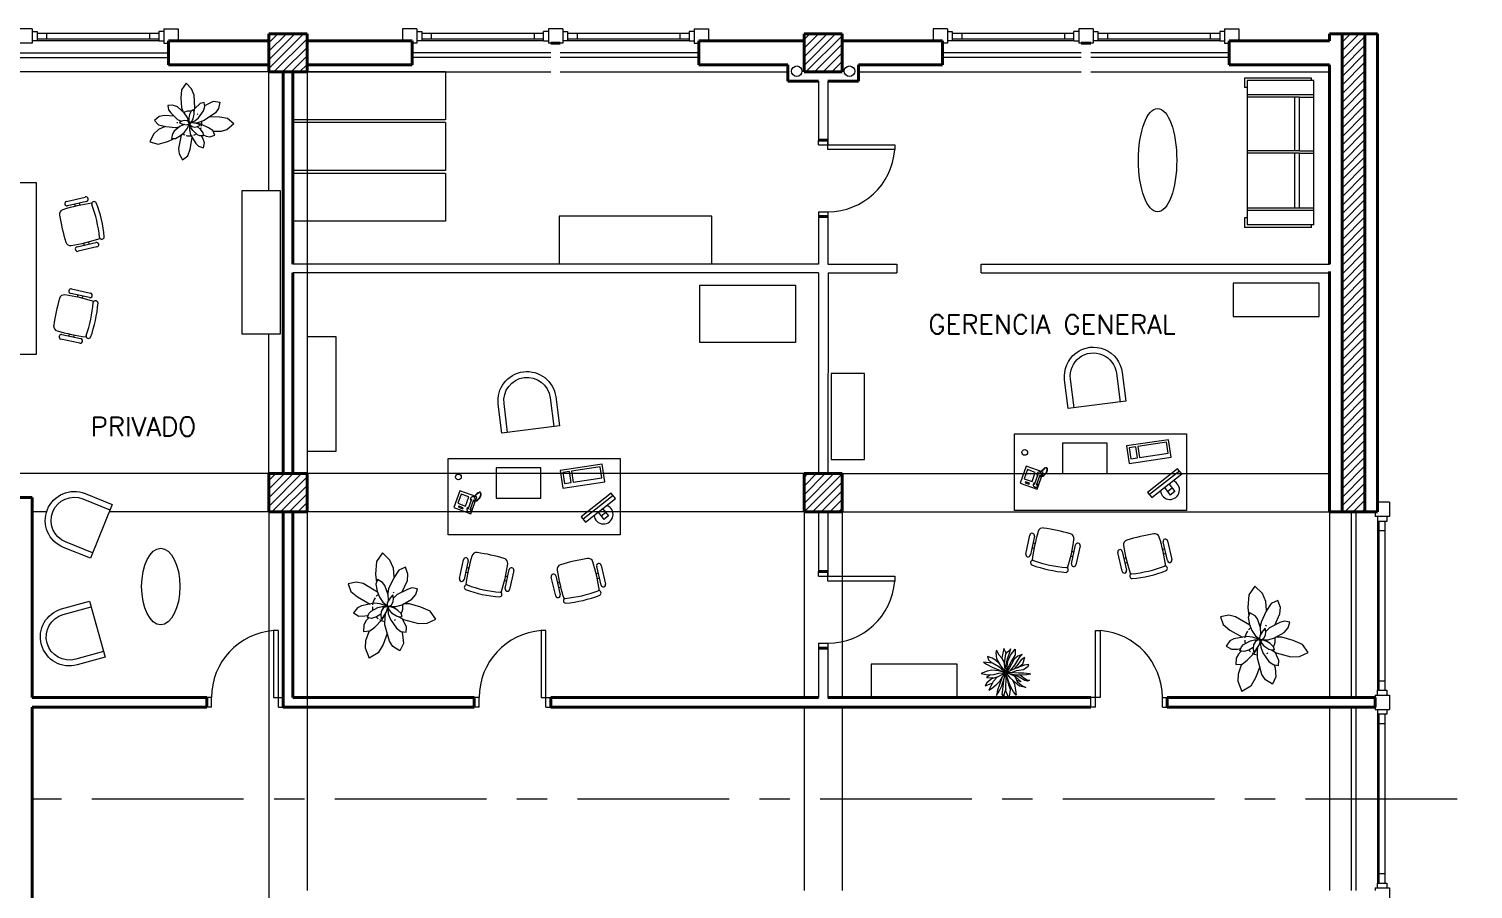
# Model space of a CAD drawing. Extents: x 1018 to 1366, y -109 to 186.
# Drawn here: x 1332.45 to 1347.56, y 120.91 to 129.91 of the extents above; entities that cross this region are included whole.
import ezdxf

# ---------------------------------------------------------------- set-up
doc = ezdxf.new("R2010")
doc.units = 0
doc.header["$LTSCALE"] = 0.5
doc.linetypes.add('CENTER', pattern=[50.8, 31.75, -6.35, 6.35, -6.35])
doc.layers.get('0').update_dxf_attribs({"linetype": 'CONTINUOUS'})
for name, color, linetype, lineweight in [('Carpintería', 55, 'CONTINUOUS', 20), ('Detalles .05', 243, 'CONTINUOUS', 5), ('Detalles 01', 8, 'CONTINUOUS', 9), ('Equipamiento fijo', 31, 'CONTINUOUS', 13), ('Equipamiento movil', 33, 'CONTINUOUS', 9), ('Muros corte', 7, 'CONTINUOUS', 40), ('Punta 02', 11, 'CONTINUOUS', 20), ('Tratamiento pisos', 251, 'CONTINUOUS', 9), ('Vidrios', 147, 'CONTINUOUS', 13)]:
    doc.layers.add(name, color=color, linetype=linetype, lineweight=lineweight)
doc.styles.add('Texto 2 mm', font='simplex.shx', dxfattribs={"height": 0.2})
pattern_1 = [(45, (103.717373, 1.651345), (-0.0449012806, 0.0449012806), [])]

# ---------------------------------------------------------------- blocks, each defined once
blk = doc.blocks.new('Silla 1')
at = {"layer": 'Equipamiento movil'}
for p, q in [((-0.113, 0.266), (0.03, 0.409)), ((0.064, 0.375), (-0.079, 0.232)), ((0.01, 0.321), (0.027, 0.305)), ((-0.025, 0.286), (-0.009, 0.269)), ((0.232, -0.079), (0.375, 0.064)), ((0.409, 0.03), (0.266, -0.113)), ((0.305, 0.027), (0.321, 0.01)), ((0.269, -0.009), (0.286, -0.025))]:
    blk.add_line(p, q, dxfattribs=at)
for centre, radius, start, end in [((1.406, -1.127), 1.988, 130.2245, 139.1817), ((0.047, 0.392), 0.0242, 315, 135), ((0.147, 0.396), 0.0255, 61.3631, 224.3749), ((-0.654, -0.654), 1.296, 37.1584, 52.8416), ((-0.651, -0.651), 1.342, 37.131, 52.869), ((-0.096, 0.249), 0.0242, 135, 315), ((-0.061, 0.139), 0.0505, 139.1817, 220.8183), ((0.396, 0.147), 0.0255, 225.6251, 28.6369), ((1.406, 1.406), 1.988, 220.8183, 229.1817), ((-1.127, 1.406), 1.988, 310.8183, 319.7755), ((0.392, 0.047), 0.0242, 315, 135), ((0.139, -0.061), 0.0505, 229.1817, 310.8183), ((0.249, -0.096), 0.0242, 135, 315)]:
    blk.add_arc(centre, radius, start, end, dxfattribs=at)
blk = doc.blocks.new('Plant1')
for p, q in [((5.75, 15.65), (2.94, 14.02)), ((6.8, 12.64), (5.75, 15.65)), ((-4.94, 10.5), (-5.47, 8.7)), ((-3.11, 9.8), (-4.94, 10.5)), ((-1.65, 8.27), (-3.11, 9.8)), ((1.24, 11.02), (-0.18, 7.33)), ((2.94, 14.02), (1.24, 11.02)), ((4.8, 4.93), (6.67, 9.74)), ((6.67, 9.74), (6.8, 12.64)), ((-10.15, 7.82), (-12.56, 7.25)), ((-12.56, 7.25), (-11.81, 4.91)), ((-11.81, 4.91), (-9.42, 2.94)), ((-8.01, 7.41), (-10.15, 7.82)), ((-4.41, 5.37), (-8.01, 7.41)), ((-5.47, 8.7), (-5.1, 7.19)), ((-5.1, 7.19), (-3.73, 3.58)), ((-0.15, 4.91), (-1.65, 8.27)), ((-0.18, 7.33), (-0.36, 5.38)), ((0.25, 2.69), (-0.15, 4.91)), ((3.75, 3.45), (4.8, 4.93)), ((7.53, 5.66), (4.58, 4.62)), ((9.19, 5.31), (7.53, 5.66)), ((8.7, 3.64), (9.19, 5.31)), ((-15.39, 2.27), (-18.09, -0.04)), ((-12.63, 3.17), (-15.39, 2.27)), ((-9.66, 3.14), (-12.63, 3.17)), ((-9.42, 2.94), (-5.88, 0.9)), ((-3.93, 0.56), (-7.13, -0.21)), ((-5.88, 0.9), (-4.34, 0.46)), ((-2.06, 0.5), (-3.93, 0.56)), ((-2.48, 2.2), (-3.75, 2.12)), ((-3.75, 2.12), (-2.91, 1.21)), ((-3.73, 3.58), (-2.59, 2.19)), ((-2.91, 1.21), (-1.29, 0)), ((-1.34, 2), (-2.48, 2.2)), ((-1.9, 0.46), (-2.06, 0.5)), ((-0.39, 1.34), (-1.34, 2)), ((-0.56, -0.12), (-0.19, 0)), ((-0.12, 0.81), (-0.39, 1.34)), ((-0.19, 0), (-0.12, 0.06)), ((-0.06, 0.25), (-0.12, 0.81)), ((-0.12, 0.06), (-0.06, 0.25)), ((-0.11, 0.67), (0.06, 0.81)), ((0.06, 0.81), (0.25, 2.69)), ((0.31, 1.31), (0.12, 0.38)), ((0.12, 0.38), (0.19, 0.25)), ((0.19, 0.25), (0.38, 0.19)), ((0.73, 2.26), (0.31, 1.31)), ((0.38, 0.19), (1.25, 0.44)), ((0.47, 0.22), (0.69, 0)), ((0.69, 0), (2.44, 0)), ((1.6, 3.31), (0.73, 2.26)), ((1.25, 0.44), (2.18, 1.1)), ((2.74, 4.3), (1.6, 3.31)), ((2.18, 1.1), (3.4, 2.61)), ((2.44, 0), (4.43, 0.51)), ((3.75, 4.5), (2.74, 4.3)), ((3.4, 2.61), (3.75, 3.44)), ((3.75, 3.44), (3.75, 4.5)), ((4.43, 0.51), (7.5, 2.24)), ((7.5, 2.24), (8.7, 3.64)), ((8.78, 3.92), (9.84, 4.12)), ((9.84, 4.12), (12.89, 4.12)), ((13.53, 0.5), (11.66, -0.54)), ((12.89, 4.12), (15.19, 2.69)), ((15.19, 2.69), (13.53, 0.5)), ((-18.09, -0.04), (-15.37, -2.32)), ((-15.37, -2.32), (-11.22, -3.04)), ((-11.22, -3.04), (-8.38, -3)), ((-8.2, -0.91), (-9.38, -2.5)), ((-9.38, -2.5), (-7.87, -3.25)), ((-5.18, -2.97), (-8.45, -7.47)), ((-7.13, -0.21), (-8.2, -0.91)), ((-7.87, -3.25), (-5.44, -3.05)), ((-5.44, -3.05), (-3.38, -2.45)), ((-3.38, -2.45), (-1.56, -1.44)), ((-1.56, -1.44), (-0.5, -0.38)), ((-1.12, -2.44), (-1.55, -4.42)), ((-1.55, -4.42), (-1.12, -8.67)), ((-1.29, 0), (-0.56, -0.12)), ((-0.38, -0.81), (-1.12, -2.44)), ((-0.31, -0.5), (-0.59, -0.46)), ((-0.5, -0.38), (-0.5, -0.12)), ((0.06, -0.62), (-0.38, -0.81)), ((-0.26, -0.76), (-0.31, -0.5)), ((-0.19, -1.81), (-0.07, -0.68)), ((0.01, -3.25), (-0.19, -1.81)), ((0.12, -0.12), (0, -0.44)), ((0, -0.44), (0.12, -1)), ((1.03, -5.66), (0.01, -3.25)), ((0.56, -0.06), (0.12, -0.12)), ((0.12, -1), (0.45, -1.59)), ((0.45, -1.59), (1.43, -2.3)), ((1.53, -0.38), (0.56, -0.06)), ((1.43, -2.3), (2.56, -2.56)), ((3.06, -1.61), (1.53, -0.38)), ((3.19, -1.19), (2.01, -0.77)), ((2.38, -1), (2.23, -0.95)), ((2.32, -2.51), (3.05, -4.05)), ((4.2, -2.28), (2.38, -1)), ((2.56, -2.56), (3.88, -2.56)), ((3.05, -4.05), (3.43, -5.82)), ((3.88, -2.56), (3.06, -1.61)), ((6, -1.48), (3.19, -1.19)), ((6.42, -4.94), (4.2, -2.28)), ((11.66, -0.54), (6, -1.48)), ((9.02, -0.98), (12.56, -2.76)), ((12.56, -2.76), (15.17, -4.6)), ((15.17, -4.6), (16.61, -7.77)), ((-8.45, -7.47), (-9.18, -9.67)), ((-9.18, -9.67), (-8.88, -12.44)), ((-4.21, -9.77), (-1.41, -5.8)), ((-1.12, -8.67), (-0.57, -10.07)), ((1.72, -6.45), (1.03, -5.66)), ((3.06, -7.12), (1.72, -6.45)), ((2.25, -9.87), (2.39, -7.87)), ((2.39, -7.87), (2.32, -6.75)), ((3.43, -5.82), (3.06, -7.12)), ((3.19, -6.68), (4.04, -7.69)), ((4.04, -7.69), (5.41, -8.56)), ((5.41, -8.56), (7.5, -8.88)), ((7.5, -6.71), (6.42, -4.94)), ((7.5, -8.88), (7.5, -6.71)), ((7.5, -6.98), (10.72, -8.45)), ((10.72, -8.45), (13.06, -8.78)), ((13.06, -8.78), (16.61, -7.77)), ((-8.88, -12.44), (-6.25, -11.82)), ((-6.25, -11.82), (-4.21, -9.77)), ((-0.57, -10.07), (1, -11.56)), ((1, -11.56), (2.25, -9.87))]:
    blk.add_line(p, q)
for start, end in [(57.1582, 93.2041), (172.4345, 176.9296), (149.2581, 153.7532), (21.2653, 25.7604), (212.1423, 223.5771), (229.8179, 257.6637), (306.6551, 316.418), (323.0282, 344.4965), (265.2848, 278.7499)]:
    blk.add_arc((0, 0), 5.12, start, end)
blk = doc.blocks.new('Silla 2')
for p, q in [((15, 15), (0, 15)), ((0, 15), (0, -15)), ((15, 12), (0, 12)), ((0, -12), (15, -12)), ((0, -15), (15, -15))]:
    blk.add_line(p, q)
for radius in [15, 12]:
    blk.add_arc((15, 0), radius, 270, 90)
blk = doc.blocks.new('Treei')
for p, q in [((-3.94, 3.46), (-4.45, 3.93)), ((-4.45, 3.93), (-4.03, 2.89)), ((-2.15, 4.1), (-3.71, 4.62)), ((-3.71, 4.62), (-3.16, 3.73)), ((-3.16, 3.73), (-1.67, 2.62)), ((-1.21, 2.79), (-2.15, 4.1)), ((-1.6, 5.41), (-2.01, 5.58)), ((-2.01, 5.58), (-1.8, 4.47)), ((-1.8, 4.47), (-1.02, 2.25)), ((-0.75, 4.27), (-1.6, 5.41)), ((-0.56, 2.57), (-0.75, 4.27)), ((0.01, 4.32), (0.22, 5.68)), ((0.06, 3.09), (0.01, 4.32)), ((0.22, 5.68), (0.34, 5.97)), ((0.34, 5.97), (0.52, 5.11)), ((0.52, 5.11), (0.61, 3.71)), ((0.61, 3.71), (0.57, 2.38)), ((0.61, 3.58), (1.42, 4.57)), ((0.96, 2.25), (2.2, 3.73)), ((1.92, 4.62), (1.05, 3.19)), ((1.42, 4.57), (1.81, 5.28)), ((1.81, 5.28), (1.78, 5.7)), ((1.78, 5.7), (2.06, 5.28)), ((2.06, 5.28), (1.92, 4.62)), ((2.2, 3.73), (1.92, 2.62)), ((2.11, 2.72), (3.12, 3.85)), ((3.12, 3.85), (3.58, 4.84)), ((3.58, 4.84), (3.3, 3.31)), ((-4.76, 0.09), (-5.92, -0.48)), ((-5.51, 0.92), (-5.8, 1.09)), ((-5.8, 1.09), (-4.68, 0.77)), ((-5.76, 2.23), (-4.31, 2.25)), ((-4.26, 1.14), (-5.76, 2.23)), ((-5.12, 0.4), (-5.51, 0.92)), ((-4.61, -0.04), (-5.12, 0.4)), ((-4.68, 0.77), (-3.34, 0.26)), ((-4.31, 2.25), (-2.93, 1.32)), ((-2.77, 0.45), (-4.26, 1.14)), ((-4.03, 2.89), (-3.28, 2.03)), ((-3.05, 2.89), (-3.94, 3.46)), ((-3.34, 0.26), (-1.78, -0.09)), ((-3.28, 2.03), (-2.08, 1.39)), ((-1.83, 2.15), (-3.05, 2.89)), ((-2.93, 1.32), (-0.51, 0.11)), ((-0.77, 0.18), (-2.77, 0.45)), ((-2.08, 1.39), (-1.04, 0.82)), ((-0.51, 1.14), (-1.83, 2.15)), ((-1.67, 2.62), (-0.88, 1.91)), ((-1.04, 0.82), (0.03, -0.03)), ((-1.02, 2.25), (0.03, -0.03)), ((0.03, -0.03), (-0.77, 0.18)), ((-0.11, 1.56), (-0.56, 2.57)), ((-0.17, 1), (0.06, 3.09)), ((0.03, -0.03), (-0.17, 1)), ((0.03, -0.03), (0.2, 0.77)), ((2.04, 0.65), (0.03, -0.03)), ((0.7, 0.63), (0.03, -0.03)), ((0.03, -0.03), (2.96, 0.63)), ((1.85, 0.03), (0.03, -0.03)), ((0.2, 0.77), (0.8, 2.18)), ((0.57, 2.38), (0.31, 1.05)), ((1.05, 3.19), (0.44, 1.74)), ((1.28, 1.02), (0.7, 0.63)), ((0.8, 2.18), (2.11, 2.72)), ((1.99, 1.81), (1.28, 1.02)), ((1.69, 1.48), (2.82, 2.08)), ((3.28, 0.01), (1.85, 0.03)), ((2.36, 2.28), (1.99, 1.81)), ((2.73, 0.9), (2.04, 0.65)), ((3.3, 3.31), (2.36, 2.28)), ((3.51, 1.17), (2.73, 0.9)), ((2.82, 2.08), (4.22, 2.33)), ((2.96, 0.63), (3.97, 1)), ((4.41, -0.01), (3.28, 0.01)), ((4.64, 1.81), (3.51, 1.17)), ((3.97, 1), (4.77, 0.95)), ((4.22, 2.33), (5.46, 2.47)), ((5.39, 0.4), (4.41, -0.01)), ((5.46, 2.47), (4.64, 1.81)), ((4.77, 0.95), (5.72, 0.8)), ((6.02, 0.65), (5.39, 0.4)), ((5.72, 0.8), (6.02, 0.65)), ((-5.92, -0.48), (-3.64, -1.03)), ((-4.26, -1.67), (-5.51, -2.28)), ((-5.51, -2.28), (-4.86, -2.48)), ((-4.86, -2.48), (-3.37, -2.31)), ((-2.36, -0.36), (-4.61, -0.04)), ((-3.44, -0.9), (-4.26, -1.67)), ((-3.55, -3.37), (-3.92, -4.48)), ((-3.05, -2.53), (-3.55, -3.37)), ((-2.65, -0.43), (-3.44, -0.9)), ((-3.37, -2.31), (-1.83, -1.37)), ((-3.16, -4.25), (-2.38, -3.46)), ((-2.28, -1.64), (-3.05, -2.53)), ((-1.34, -0.24), (-2.65, -0.43)), ((-2.33, -3.24), (-2.56, -5.44)), ((-1.46, -1.72), (-2.33, -3.24)), ((-2.06, -4.77), (-1.39, -3.32)), ((-1.83, -1.37), (0.03, -0.03)), ((-1.78, -0.09), (-0.95, -0.18)), ((0.03, -0.03), (-1.46, -1.72)), ((-1.39, -3.32), (0.03, -0.03)), ((0.03, -0.03), (-1.34, -0.24)), ((-0.47, -1.76), (-0.63, -3.46)), ((-0.63, -3.46), (-0.35, -4.6)), ((0.03, -0.03), (-0.47, -1.76)), ((0.11, -1.72), (0.03, -0.03)), ((0.03, -0.03), (1.07, -2.16)), ((1, -0.83), (0.03, -0.03)), ((3.21, -0.98), (0.03, -0.03)), ((0.45, -2.92), (0.11, -1.72)), ((0.5, -4.43), (0.45, -2.92)), ((1.97, -1.44), (1, -0.83)), ((1.3, -3.19), (1.03, -2.11)), ((1.07, -2.16), (2.15, -3.07)), ((1.19, -4.72), (1.28, -3.19)), ((4.06, -0.75), (1.24, -0.39)), ((1.28, -3.19), (2.47, -4.62)), ((1.31, -1.02), (3.1, -1.64)), ((2.93, -2.41), (1.97, -1.44)), ((2.15, -3.07), (3.12, -3.59)), ((2.93, -4.4), (2.43, -3.22)), ((3.85, -3.54), (2.93, -2.41)), ((3.1, -1.64), (4.24, -2.04)), ((4.47, -1.62), (3.21, -0.98)), ((3.92, 0), (5.37, -0.51)), ((5.3, -0.93), (4.06, -0.75)), ((4.24, -2.04), (5.56, -2.28)), ((5.56, -2.28), (4.47, -1.62)), ((6.02, -0.34), (5.3, -0.93)), ((5.37, -0.51), (6.02, -0.34)), ((-3.92, -4.48), (-3.16, -4.25)), ((-2.56, -5.44), (-2.06, -4.77)), ((-0.35, -4.6), (0.2, -6.03)), ((0.2, -6.03), (0.5, -4.43)), ((0.5, -3.74), (1.19, -4.72)), ((2.47, -4.62), (3.23, -5.02)), ((3.23, -5.02), (2.93, -4.4)), ((3.12, -3.59), (4.27, -4.18)), ((4.27, -4.18), (3.85, -3.54))]:
    blk.add_line(p, q)
blk = doc.blocks.new('TELEFONO')
at = {"layer": 'Detalles .05'}
for p, q in [((0.139, 0.134), (-0.098, 0.134)), ((-0.098, 0.134), (-0.098, -0.099)), ((-0.071, 0.089), (-0.071, -0.055)), ((-0.043, 0.089), (-0.043, -0.055)), ((0.108, 0.063), (0, 0.063)), ((0, 0.063), (0, -0.063)), ((0.081, 0.108), (0.023, 0.108)), ((0.023, 0.108), (0.023, 0.094)), ((0.023, 0.094), (0.081, 0.094)), ((0.027, 0.041), (0.027, 0.041)), ((0.027, 0.014), (0.027, 0.014)), ((0.054, 0.041), (0.054, 0.041)), ((0.054, 0.014), (0.054, 0.014)), ((0.081, 0.094), (0.081, 0.108)), ((0.081, 0.041), (0.081, 0.041)), ((0.081, 0.014), (0.081, 0.014)), ((0.108, -0.063), (0.108, 0.063)), ((0.139, -0.099), (0.139, 0.134)), ((-0.129, -0.104), (-0.147, -0.11)), ((-0.129, -0.116), (-0.147, -0.121)), ((-0.129, -0.127), (-0.147, -0.133)), ((-0.129, -0.139), (-0.147, -0.145)), ((-0.124, -0.093), (-0.141, -0.098)), ((-0.124, -0.15), (-0.141, -0.156)), ((-0.118, -0.081), (-0.135, -0.087)), ((-0.118, -0.162), (-0.135, -0.168)), ((-0.112, -0.07), (-0.129, -0.075)), ((-0.106, -0.058), (-0.124, -0.064)), ((-0.104, -0.17), (-0.122, -0.176)), ((-0.101, -0.047), (-0.118, -0.052)), ((-0.089, -0.156), (-0.106, -0.162)), ((-0.083, -0.145), (-0.101, -0.15)), ((-0.098, -0.099), (0.139, -0.099)), ((-0.078, -0.133), (-0.095, -0.139)), ((-0.072, -0.121), (-0.089, -0.127)), ((-0.067, -0.083), (-0.078, -0.116)), ((0, -0.063), (0.108, -0.063)), ((0.027, -0.013), (0.027, -0.013)), ((0.027, -0.04), (0.027, -0.04)), ((0.054, -0.013), (0.054, -0.013)), ((0.054, -0.04), (0.054, -0.04)), ((0.081, -0.013), (0.081, -0.013)), ((0.081, -0.04), (0.081, -0.04))]:
    blk.add_line(p, q, dxfattribs=at)
for centre, start, end in [((-0.057, 0.089), 298.4915, 241.5085), ((-0.057, -0.055), 118.4915, 61.5085)]:
    blk.add_arc(centre, 0.0302, start, end, dxfattribs=at)
blk = doc.blocks.new('RECTANG')
for p, q in [((1, 1), (0, 1)), ((0, 1), (0, 0)), ((1, 0), (1, 1)), ((0, 0), (1, 0))]:
    blk.add_line(p, q)
blk = doc.blocks.new('KEYBOARD', base_point=(60, 294))
for p, xscale, yscale, zscale in [((60, 294), 19, 8, 19), ((61, 295), 13, 5, 13), ((75, 295), 3, 5, 3)]:
    blk.add_blockref('RECTANG', p, dxfattribs=dict(xscale=xscale, yscale=yscale, zscale=zscale))

msp = doc.modelspace()

# ---------------------------------------------------------------- hatches: boundary and pattern name
at = {"layer": 'Detalles 01'}
h = msp.add_hatch(dxfattribs=at)
h.set_pattern_fill('ANSI31,_O', color=256, scale=0.02)
h.set_pattern_definition(pattern_1)
h.paths.add_polyline_path([(1335.363, 129.856), (1334.963, 129.856), (1334.963, 129.456), (1335.363, 129.456)])
h = msp.add_hatch(dxfattribs=at)
h.set_pattern_fill('ANSI31,_O', color=256, scale=0.02)
h.set_pattern_definition(pattern_1)
h.paths.add_polyline_path([(1340.963, 129.856), (1340.563, 129.856), (1340.563, 129.456), (1340.963, 129.456)])
h = msp.add_hatch(dxfattribs=at)
h.set_pattern_fill('ANSI31,_O', color=256, scale=0.02)
h.set_pattern_definition(pattern_1)
h.paths.add_polyline_path([(1346.433, 129.856), (1346.193, 129.856), (1346.193, 124.856), (1346.433, 124.856)])
h = msp.add_hatch(dxfattribs=at)
h.set_pattern_fill('ANSI31,_O', color=256, scale=0.02)
h.set_pattern_definition(pattern_1)
h.paths.add_polyline_path([(1335.363, 125.256), (1334.963, 125.256), (1334.963, 124.856), (1335.363, 124.856)])
h = msp.add_hatch(dxfattribs=at)
h.set_pattern_fill('ANSI31,_O', color=256, scale=0.02)
h.set_pattern_definition(pattern_1)
h.paths.add_polyline_path([(1340.963, 125.256), (1340.563, 125.256), (1340.563, 124.856), (1340.963, 124.856)])

# ---------------------------------------------------------------- linework, layer by layer
at = {"layer": 'Carpintería'}
for p, q in [((1332.488, 129.906), (1332.338, 129.906)), ((1332.488, 129.906), (1332.488, 129.756)), ((1332.488, 129.881), (1332.538, 129.881)), ((1332.538, 129.881), (1332.538, 129.781)), ((1332.538, 129.861), (1333.813, 129.861)), ((1332.638, 129.861), (1332.638, 129.801)), ((1333.713, 129.861), (1333.713, 129.801)), ((1333.813, 129.881), (1333.813, 129.781)), ((1333.863, 129.881), (1333.813, 129.881)), ((1333.863, 129.906), (1333.863, 129.756)), ((1333.863, 129.906), (1334.013, 129.906)), ((1334.013, 129.906), (1334.013, 129.781)), ((1336.513, 129.906), (1336.363, 129.906)), ((1336.363, 129.906), (1336.363, 129.781)), ((1336.513, 129.906), (1336.513, 129.756)), ((1336.513, 129.881), (1336.563, 129.881)), ((1336.563, 129.881), (1336.563, 129.781)), ((1336.563, 129.861), (1337.838, 129.861)), ((1336.663, 129.861), (1336.663, 129.801)), ((1337.738, 129.861), (1337.738, 129.801)), ((1337.888, 129.881), (1337.838, 129.881)), ((1337.838, 129.781), (1337.838, 129.881)), ((1338.038, 129.906), (1337.888, 129.906)), ((1337.888, 129.906), (1337.888, 129.756)), ((1338.038, 129.906), (1338.038, 129.756)), ((1338.038, 129.881), (1338.088, 129.881)), ((1338.088, 129.881), (1338.088, 129.781)), ((1338.088, 129.861), (1339.363, 129.861)), ((1338.188, 129.861), (1338.188, 129.801)), ((1339.263, 129.861), (1339.263, 129.801)), ((1339.363, 129.881), (1339.363, 129.781)), ((1339.413, 129.881), (1339.363, 129.881)), ((1339.413, 129.906), (1339.413, 129.756)), ((1339.413, 129.906), (1339.563, 129.906)), ((1339.563, 129.906), (1339.563, 129.781)), ((1342.063, 129.906), (1341.913, 129.906)), ((1341.913, 129.906), (1341.913, 129.781)), ((1342.063, 129.906), (1342.063, 129.756)), ((1342.063, 129.881), (1342.113, 129.881)), ((1342.113, 129.881), (1342.113, 129.781)), ((1342.113, 129.861), (1343.388, 129.861)), ((1342.213, 129.861), (1342.213, 129.801)), ((1343.288, 129.861), (1343.288, 129.801)), ((1343.438, 129.881), (1343.388, 129.881)), ((1343.388, 129.781), (1343.388, 129.881)), ((1343.588, 129.906), (1343.438, 129.906)), ((1343.438, 129.906), (1343.438, 129.756)), ((1343.588, 129.906), (1343.588, 129.756)), ((1343.588, 129.881), (1343.638, 129.881)), ((1343.638, 129.881), (1343.638, 129.781)), ((1343.638, 129.861), (1344.913, 129.861)), ((1343.738, 129.861), (1343.738, 129.801)), ((1344.813, 129.861), (1344.813, 129.801)), ((1344.913, 129.881), (1344.913, 129.781)), ((1344.963, 129.881), (1344.913, 129.881)), ((1344.963, 129.906), (1344.963, 129.756)), ((1344.963, 129.906), (1345.113, 129.906)), ((1345.113, 129.906), (1345.113, 129.781)), ((1332.488, 129.756), (1332.338, 129.756)), ((1332.538, 129.781), (1332.488, 129.781)), ((1332.538, 129.801), (1333.813, 129.801)), ((1333.813, 129.781), (1333.863, 129.781)), ((1333.863, 129.756), (1333.913, 129.756)), ((1336.513, 129.756), (1336.463, 129.756)), ((1336.563, 129.781), (1336.513, 129.781)), ((1336.563, 129.801), (1337.838, 129.801)), ((1337.838, 129.781), (1337.888, 129.781)), ((1337.913, 129.756), (1337.888, 129.756)), ((1338.038, 129.756), (1338.013, 129.756)), ((1338.088, 129.781), (1338.038, 129.781)), ((1338.088, 129.801), (1339.363, 129.801)), ((1339.363, 129.781), (1339.413, 129.781)), ((1339.413, 129.756), (1339.463, 129.756)), ((1342.063, 129.756), (1342.013, 129.756)), ((1342.113, 129.781), (1342.063, 129.781)), ((1342.113, 129.801), (1343.388, 129.801)), ((1343.388, 129.781), (1343.438, 129.781)), ((1343.463, 129.756), (1343.438, 129.756)), ((1343.588, 129.756), (1343.563, 129.756)), ((1343.638, 129.781), (1343.588, 129.781)), ((1343.638, 129.801), (1344.913, 129.801)), ((1344.913, 129.781), (1344.963, 129.781)), ((1344.963, 129.756), (1345.013, 129.756)), ((1340.714, 128.694), (1340.714, 128.744)), ((1340.714, 128.694), (1340.814, 128.694)), ((1340.814, 128.694), (1340.814, 128.744)), ((1340.814, 128.694), (1341.514, 128.694)), ((1340.814, 128.644), (1340.814, 128.694)), ((1341.514, 128.644), (1340.814, 128.644)), ((1341.514, 128.694), (1341.514, 128.644)), ((1340.714, 127.994), (1340.814, 127.994)), ((1340.714, 127.994), (1340.714, 127.944)), ((1340.814, 127.994), (1340.814, 127.944)), ((1346.538, 124.856), (1346.538, 124.806)), ((1346.688, 124.956), (1346.563, 124.956)), ((1346.688, 124.956), (1346.688, 124.806)), ((1346.688, 124.806), (1346.538, 124.806)), ((1346.563, 124.806), (1346.563, 124.756)), ((1346.663, 124.756), (1346.563, 124.756)), ((1346.583, 122.99), (1346.583, 124.756)), ((1346.643, 122.99), (1346.643, 124.756)), ((1346.663, 124.806), (1346.663, 124.756)), ((1346.643, 124.656), (1346.583, 124.656)), ((1340.713, 124.182), (1340.713, 124.232)), ((1340.813, 124.182), (1340.813, 124.232)), ((1340.713, 124.182), (1340.813, 124.182)), ((1340.813, 124.182), (1341.513, 124.182)), ((1340.813, 124.132), (1340.813, 124.182)), ((1341.513, 124.132), (1340.813, 124.132)), ((1341.513, 124.182), (1341.513, 124.132)), ((1335.063, 123.615), (1335.013, 123.615)), ((1335.013, 123.615), (1335.013, 122.915)), ((1335.063, 122.915), (1335.063, 123.615)), ((1337.863, 123.615), (1337.813, 123.615)), ((1337.813, 123.615), (1337.813, 122.915)), ((1337.863, 122.915), (1337.863, 123.615)), ((1340.713, 123.482), (1340.813, 123.482)), ((1340.713, 123.482), (1340.713, 123.432)), ((1340.813, 123.482), (1340.813, 123.432)), ((1343.613, 122.915), (1343.613, 123.615)), ((1343.613, 123.615), (1343.663, 123.615)), ((1343.663, 123.615), (1343.663, 122.915)), ((1346.583, 123.09), (1346.643, 123.09)), ((1334.363, 122.915), (1334.313, 122.915)), ((1334.363, 122.815), (1334.363, 122.915)), ((1335.013, 122.915), (1335.063, 122.915)), ((1335.063, 122.815), (1335.063, 122.915)), ((1335.063, 122.915), (1335.113, 122.915)), ((1337.163, 122.915), (1337.113, 122.915)), ((1337.163, 122.815), (1337.163, 122.915)), ((1337.813, 122.915), (1337.863, 122.915)), ((1337.863, 122.815), (1337.863, 122.915)), ((1337.863, 122.915), (1337.913, 122.915)), ((1343.613, 122.915), (1343.563, 122.915)), ((1343.563, 122.815), (1343.563, 122.915)), ((1343.613, 122.815), (1343.613, 122.915)), ((1343.663, 122.915), (1343.613, 122.915)), ((1344.313, 122.815), (1344.313, 122.915)), ((1344.313, 122.915), (1344.363, 122.915)), ((1346.538, 122.94), (1346.538, 122.915)), ((1346.538, 122.94), (1346.688, 122.94)), ((1346.563, 122.94), (1346.563, 122.99)), ((1346.563, 122.99), (1346.663, 122.99)), ((1346.663, 122.99), (1346.663, 122.94)), ((1346.688, 122.94), (1346.688, 122.79)), ((1334.363, 122.815), (1334.313, 122.815)), ((1335.063, 122.815), (1335.113, 122.815)), ((1337.163, 122.815), (1337.113, 122.815)), ((1337.863, 122.815), (1337.913, 122.815)), ((1343.613, 122.815), (1343.563, 122.815)), ((1344.313, 122.815), (1344.363, 122.815)), ((1346.538, 122.815), (1346.538, 122.79)), ((1346.538, 122.79), (1346.688, 122.79)), ((1346.563, 122.79), (1346.563, 122.74)), ((1346.663, 122.74), (1346.563, 122.74)), ((1346.583, 120.973), (1346.583, 122.74)), ((1346.643, 120.973), (1346.643, 122.74)), ((1346.663, 122.79), (1346.663, 122.74)), ((1346.643, 122.64), (1346.583, 122.64)), ((1346.583, 121.073), (1346.643, 121.073)), ((1346.538, 120.923), (1346.688, 120.923)), ((1346.538, 120.923), (1346.538, 120.898)), ((1346.563, 120.923), (1346.563, 120.973)), ((1346.563, 120.973), (1346.663, 120.973)), ((1346.663, 120.973), (1346.663, 120.923)), ((1346.688, 120.923), (1346.688, 120.773))]:
    msp.add_line(p, q, dxfattribs=at)
at = {"layer": 'Detalles 01'}
for p, q in [((1333.813, 129.781), (1332.538, 129.781)), ((1337.838, 129.781), (1336.563, 129.781)), ((1339.363, 129.781), (1338.088, 129.781)), ((1343.388, 129.781), (1342.113, 129.781)), ((1344.913, 129.781), (1343.638, 129.781)), ((1330.913, 129.656), (1333.913, 129.656)), ((1330.913, 129.606), (1333.913, 129.606)), ((1337.913, 129.656), (1336.463, 129.656)), ((1337.913, 129.606), (1336.463, 129.606)), ((1339.463, 129.656), (1338.013, 129.656)), ((1339.463, 129.606), (1338.013, 129.606)), ((1343.463, 129.656), (1342.013, 129.656)), ((1343.463, 129.606), (1342.013, 129.606)), ((1345.013, 129.656), (1343.563, 129.656)), ((1345.013, 129.606), (1343.563, 129.606)), ((1346.288, 124.856), (1346.288, 122.915)), ((1346.338, 124.856), (1346.338, 122.915)), ((1346.563, 124.756), (1346.563, 122.99)), ((1346.288, 122.815), (1346.288, 120.898)), ((1346.338, 122.815), (1346.338, 120.898)), ((1346.563, 122.74), (1346.563, 120.973))]:
    msp.add_line(p, q, dxfattribs=at)
at = {"layer": 'Detalles 01', "linetype": 'CENTER', "ltscale": 0.1}
msp.add_line((1328.032, 121.856), (1347.565, 121.856), dxfattribs=at)
at = {"layer": 'Detalles 01'}
for centre in [(1340.487, 129.464), (1341.039, 129.464)]:
    msp.add_circle(centre, 0.055, dxfattribs=at)
for centre, start, end in [((1340.812, 128.697), 270.1171, 355.6407), ((1340.812, 124.186), 270.1171, 355.6407), ((1335.066, 122.913), 94.3593, 179.8829), ((1337.866, 122.913), 94.3593, 179.8829), ((1343.61, 122.913), 0.1171, 85.6407)]:
    msp.add_arc(centre, 0.703, start, end, dxfattribs=at)
at = {"layer": 'Equipamiento fijo'}
for p, q in [((1336.813, 129.456), (1335.213, 129.456)), ((1336.813, 129.456), (1336.813, 128.956)), ((1336.813, 128.956), (1335.213, 128.956)), ((1336.813, 128.926), (1335.213, 128.926)), ((1336.813, 128.926), (1336.813, 128.426)), ((1336.813, 128.426), (1335.213, 128.426)), ((1336.813, 128.396), (1335.213, 128.396)), ((1336.813, 128.396), (1336.813, 127.896)), ((1336.813, 127.896), (1335.213, 127.896)), ((1339.6, 127.947), (1338, 127.947)), ((1338, 127.947), (1338, 127.447)), ((1339.6, 127.447), (1339.6, 127.947)), ((1340.714, 127.947), (1340.714, 127.447)), ((1340.714, 127.947), (1340.714, 127.447))]:
    msp.add_line(p, q, dxfattribs=at)
at = {"layer": 'Equipamiento movil', "ltscale": 0.009}
for p, q in [((1345.874, 129.393), (1345.174, 129.393)), ((1345.174, 129.393), (1345.174, 129.293)), ((1345.899, 129.368), (1345.199, 129.368)), ((1345.199, 129.368), (1345.199, 129.218)), ((1345.874, 129.368), (1345.874, 129.393)), ((1345.899, 127.856), (1345.899, 129.368)), ((1345.199, 129.293), (1345.174, 129.293)), ((1345.199, 129.218), (1345.199, 127.856)), ((1345.899, 129.218), (1345.199, 129.218)), ((1345.749, 129.193), (1345.199, 129.193)), ((1345.699, 128.631), (1345.699, 129.193)), ((1345.749, 128.631), (1345.749, 129.193)), ((1345.749, 129.193), (1345.899, 129.193)), ((1345.749, 128.631), (1345.199, 128.631)), ((1345.749, 128.631), (1345.199, 128.631)), ((1345.749, 128.631), (1345.899, 128.631)), ((1345.749, 128.606), (1345.199, 128.606)), ((1345.699, 128.031), (1345.699, 128.606)), ((1345.749, 128.606), (1345.899, 128.606)), ((1345.749, 128.031), (1345.749, 128.606)), ((1345.899, 128.031), (1345.199, 128.031)), ((1345.899, 128.006), (1345.199, 128.006)), ((1345.199, 128.006), (1345.199, 127.856)), ((1345.174, 127.931), (1345.174, 127.831)), ((1345.199, 127.931), (1345.174, 127.931)), ((1345.899, 127.856), (1345.199, 127.856)), ((1345.874, 127.831), (1345.874, 127.856)), ((1345.874, 127.831), (1345.174, 127.831))]:
    msp.add_line(p, q, dxfattribs=at)
at = {"layer": 'Equipamiento movil'}
for p, q in [((1331.727, 128.3), (1332.527, 128.3)), ((1332.527, 128.3), (1332.527, 126.5)), ((1334.683, 126.715), (1334.683, 128.215)), ((1334.683, 128.215), (1335.083, 128.215)), ((1335.083, 128.215), (1335.083, 126.715)), ((1345.954, 127.248), (1345.054, 127.248)), ((1345.054, 127.248), (1345.054, 126.898)), ((1345.954, 126.898), (1345.954, 127.248)), ((1339.473, 126.627), (1339.473, 127.227)), ((1339.473, 127.227), (1340.473, 127.227)), ((1340.473, 127.227), (1340.473, 126.627)), ((1345.054, 126.898), (1345.954, 126.898)), ((1335.083, 126.715), (1334.683, 126.715)), ((1335.363, 126.689), (1335.663, 126.689)), ((1335.663, 126.689), (1335.663, 125.489)), ((1332.527, 126.5), (1331.727, 126.5)), ((1340.473, 126.627), (1339.473, 126.627)), ((1340.846, 126.304), (1340.846, 125.404)), ((1341.196, 126.304), (1340.846, 126.304)), ((1341.196, 125.404), (1341.196, 126.304)), ((1342.764, 124.872), (1342.764, 125.672)), ((1342.764, 125.672), (1344.564, 125.672)), ((1344.564, 125.672), (1344.564, 124.872)), ((1335.663, 125.489), (1335.363, 125.489)), ((1343.735, 125.573), (1343.269, 125.573)), ((1343.269, 125.573), (1343.269, 125.256)), ((1343.735, 125.256), (1343.735, 125.573)), ((1336.838, 124.615), (1336.838, 125.415)), ((1336.838, 125.415), (1338.638, 125.415)), ((1337.808, 125.316), (1337.342, 125.316)), ((1337.342, 125.316), (1337.342, 125)), ((1337.808, 125), (1337.808, 125.316)), ((1338.638, 125.415), (1338.638, 124.615)), ((1340.846, 125.404), (1341.196, 125.404)), ((1344.473, 125.307), (1344.159, 125.06)), ((1344.516, 125.252), (1344.473, 125.307)), ((1343.269, 125.256), (1343.735, 125.256)), ((1344.492, 125.283), (1344.177, 125.036)), ((1344.202, 125.005), (1344.516, 125.252)), ((1344.383, 125.147), (1344.443, 125.07)), ((1337.342, 125), (1337.808, 125)), ((1338.546, 125.05), (1338.232, 124.803)), ((1338.565, 125.027), (1338.251, 124.779)), ((1338.275, 124.748), (1338.59, 124.995)), ((1338.59, 124.995), (1338.546, 125.05)), ((1344.159, 125.06), (1344.202, 125.005)), ((1344.336, 125.11), (1344.396, 125.032)), ((1344.366, 125.07), (1344.414, 125.107)), ((1344.443, 125.07), (1344.396, 125.032)), ((1338.409, 124.853), (1338.47, 124.776)), ((1338.44, 124.814), (1338.487, 124.851)), ((1338.456, 124.89), (1338.517, 124.813)), ((1344.564, 124.872), (1342.764, 124.872)), ((1338.232, 124.803), (1338.275, 124.748)), ((1338.517, 124.813), (1338.47, 124.776)), ((1338.638, 124.615), (1336.838, 124.615)), ((1342.166, 123.265), (1341.266, 123.265)), ((1341.266, 123.265), (1341.266, 122.915)), ((1342.166, 122.915), (1342.166, 123.265)), ((1341.266, 122.915), (1342.166, 122.915))]:
    msp.add_line(p, q, dxfattribs=at)
for centre in [(1342.873, 125.478), (1336.947, 125.221)]:
    msp.add_circle(centre, 0.03, dxfattribs=at)
for centre in [(1344.392, 125.086), (1338.465, 124.83)]:
    msp.add_arc(centre, 0.1, 186.0804, 70.3084, dxfattribs=at)
for centre, major_axis, ratio in [((1344.263, 128.534), (0, 0.541), 0.36999), ((1333.832, 124.075), (0, 0.4), 0.5)]:
    msp.add_ellipse(centre, major_axis=major_axis, ratio=ratio, dxfattribs=at)
at = {"layer": 'Muros corte'}
for p, q in [((1335.363, 129.856), (1334.963, 129.856)), ((1334.963, 129.856), (1334.963, 129.456)), ((1335.363, 129.856), (1335.363, 129.456)), ((1340.963, 129.856), (1340.563, 129.856)), ((1340.563, 129.456), (1340.563, 129.856)), ((1340.963, 129.856), (1340.963, 129.456)), ((1346.563, 129.856), (1346.063, 129.856)), ((1346.063, 129.781), (1346.063, 129.856)), ((1346.193, 124.856), (1346.193, 129.856)), ((1346.433, 129.856), (1346.433, 124.856)), ((1346.563, 129.856), (1346.563, 124.856)), ((1334.963, 129.781), (1333.913, 129.781)), ((1333.913, 129.781), (1333.913, 129.531)), ((1336.463, 129.781), (1335.363, 129.781)), ((1336.463, 129.781), (1336.463, 129.531)), ((1338.013, 129.756), (1337.913, 129.756)), ((1340.563, 129.781), (1339.463, 129.781)), ((1339.463, 129.781), (1339.463, 129.531)), ((1342.013, 129.781), (1340.963, 129.781)), ((1342.013, 129.781), (1342.013, 129.531)), ((1343.563, 129.756), (1343.463, 129.756)), ((1346.063, 129.781), (1345.013, 129.781)), ((1345.013, 129.781), (1345.013, 129.531)), ((1334.963, 129.531), (1333.913, 129.531)), ((1336.463, 129.531), (1335.363, 129.531)), ((1340.393, 129.531), (1339.463, 129.531)), ((1340.393, 129.361), (1340.393, 129.531)), ((1342.013, 129.531), (1341.133, 129.531)), ((1341.133, 129.361), (1341.133, 129.531)), ((1346.063, 129.531), (1345.013, 129.531)), ((1346.063, 127.447), (1346.063, 129.531)), ((1335.363, 129.456), (1334.963, 129.456)), ((1335.113, 129.456), (1335.113, 125.256)), ((1335.213, 129.456), (1335.213, 127.447)), ((1340.963, 129.456), (1340.563, 129.456)), ((1340.713, 129.361), (1340.393, 129.361)), ((1341.133, 129.361), (1340.814, 129.361)), ((1340.814, 128.744), (1340.714, 128.744)), ((1340.714, 127.944), (1340.814, 127.944)), ((1335.213, 127.354), (1335.213, 125.256)), ((1346.063, 124.856), (1346.063, 127.371)), ((1335.363, 125.256), (1334.963, 125.256)), ((1334.963, 124.856), (1334.963, 125.256)), ((1335.363, 124.856), (1335.363, 125.256)), ((1340.963, 125.256), (1340.563, 125.256)), ((1340.563, 124.856), (1340.563, 125.256)), ((1340.963, 124.856), (1340.963, 125.256)), ((1332.488, 125.006), (1329.863, 125.006)), ((1332.488, 125.006), (1332.488, 122.915)), ((1335.363, 124.856), (1334.963, 124.856)), ((1335.113, 124.856), (1335.113, 122.815)), ((1335.213, 124.856), (1335.213, 122.915)), ((1340.963, 124.856), (1340.563, 124.856)), ((1346.563, 124.856), (1346.063, 124.856)), ((1346.388, 124.856), (1346.238, 124.856)), ((1340.813, 124.232), (1340.713, 124.232)), ((1340.713, 123.432), (1340.813, 123.432)), ((1334.313, 122.915), (1332.488, 122.915)), ((1334.313, 122.815), (1334.313, 122.915)), ((1337.113, 122.915), (1335.213, 122.915)), ((1337.113, 122.915), (1337.113, 122.815)), ((1340.713, 122.915), (1337.913, 122.915)), ((1337.913, 122.915), (1337.913, 122.815)), ((1340.713, 122.915), (1340.713, 122.915)), ((1343.563, 122.915), (1340.813, 122.915)), ((1346.538, 122.915), (1344.363, 122.915)), ((1344.363, 122.915), (1344.363, 122.815)), ((1346.538, 122.915), (1346.538, 122.815)), ((1334.313, 122.815), (1332.488, 122.815)), ((1332.488, 122.815), (1332.488, 120.456)), ((1337.113, 122.815), (1335.113, 122.815)), ((1343.563, 122.815), (1337.913, 122.815)), ((1346.538, 122.815), (1344.363, 122.815))]:
    msp.add_line(p, q, dxfattribs=at)
at = {"layer": 'Tratamiento pisos'}
for p, q in [((1334.963, 129.456), (1330.033, 129.456)), ((1334.963, 128.215), (1334.963, 129.456)), ((1335.363, 129.456), (1337.913, 129.456)), ((1335.363, 129.456), (1335.363, 125.256)), ((1338.013, 129.456), (1340.393, 129.456)), ((1341.133, 129.456), (1343.463, 129.456)), ((1343.563, 129.456), (1346.063, 129.456)), ((1334.963, 125.256), (1334.963, 126.715)), ((1334.963, 125.256), (1332.249, 125.256)), ((1337.913, 125.256), (1335.363, 125.256)), ((1340.563, 125.256), (1337.913, 125.256)), ((1340.963, 125.256), (1343.463, 125.256)), ((1343.463, 125.256), (1346.063, 125.256)), ((1332.637, 124.856), (1332.488, 124.856)), ((1334.963, 124.856), (1333.291, 124.856)), ((1334.963, 124.856), (1334.963, 118.856)), ((1335.363, 124.856), (1335.363, 120.898)), ((1337.913, 124.856), (1335.363, 124.856)), ((1340.563, 124.856), (1337.849, 124.856)), ((1340.563, 124.856), (1340.563, 122.915)), ((1340.963, 124.856), (1343.463, 124.856)), ((1340.963, 124.856), (1340.963, 122.915)), ((1343.463, 124.856), (1346.063, 124.856)), ((1346.063, 124.856), (1346.063, 122.915)), ((1340.563, 122.815), (1340.563, 120.898)), ((1340.963, 122.815), (1340.963, 120.898)), ((1346.063, 122.815), (1346.063, 120.898))]:
    msp.add_line(p, q, dxfattribs=at)
at = {"layer": 'Vidrios', "color": 0}
for p, q in [((1340.713, 129.361), (1340.714, 128.744)), ((1340.814, 129.361), (1340.814, 128.694)), ((1340.714, 127.944), (1340.714, 127.447)), ((1340.814, 127.944), (1340.814, 127.447)), ((1340.714, 127.447), (1335.213, 127.447)), ((1340.814, 127.447), (1341.533, 127.447)), ((1341.533, 127.447), (1341.533, 127.354)), ((1342.417, 127.447), (1346.063, 127.447)), ((1342.417, 127.354), (1342.417, 127.447)), ((1340.714, 127.354), (1335.213, 127.354)), ((1340.714, 127.354), (1340.714, 125.256)), ((1340.817, 127.354), (1340.814, 125.256)), ((1340.817, 127.354), (1341.533, 127.354)), ((1342.417, 127.354), (1346.063, 127.354)), ((1340.713, 124.856), (1340.713, 124.233)), ((1340.713, 124.856), (1340.713, 124.232)), ((1340.813, 124.856), (1340.813, 124.233)), ((1340.813, 124.856), (1340.813, 124.182)), ((1340.713, 123.432), (1340.713, 122.915)), ((1340.813, 123.432), (1340.813, 122.915))]:
    msp.add_line(p, q, dxfattribs=at)

# ---------------------------------------------------------------- block references
at = {"layer": 'Detalles .05'}
for name, p, xscale, yscale, zscale, rotation in [('Plant1', (1334.132, 128.918), 0.025272, 0.025272, 0.025272, 24.94817034716579), ('TELEFONO', (1342.966, 125.221), 0.8, 0.8, 0.8, 160.4753668543483), ('TELEFONO', (1337.039, 124.964), 0.8000000000000003, 0.8000000000000003, 0.8000000000000003, 160.4753668543308), ('Plant1', (1336.206, 123.866), 0.0312, 0.0312, 0.0312, 275.4822477110876), ('Plant1', (1345.335, 123.518), 0.0312, 0.0312, 0.0312, 275.4822477110876), ('Treei', (1342.676, 123.174), 0.04298767200000001, 0.04298767200000001, 0.04298767200000001, 270)]:
    msp.add_blockref(name, p, dxfattribs=dict(at, xscale=xscale, yscale=yscale, zscale=zscale, rotation=rotation))
at = {"layer": 'Equipamiento movil'}
for p, rotation in [((1332.801, 127.817), 328.1489296800341), ((1332.737, 126.948), 302.7859765046892), ((1343.212, 124.662), 212.7859765047067), ((1344.082, 124.598), 238.1489296800516), ((1337.286, 124.405), 212.7859765046891), ((1338.155, 124.341), 238.1489296800341)]:
    msp.add_blockref('Silla 1', p, dxfattribs=dict(at, rotation=rotation))
for name, p, xscale, yscale, zscale, rotation in [('Silla 2', (1343.63, 125.974), -0.02025, 0.02025, 0.02025, 277.2196633004618), ('Silla 2', (1337.703, 125.718), -0.02025, 0.02025, 0.02025, 277.2196633004443), ('KEYBOARD', (1344.376, 125.611), 0.02326153846132684, 0.02326153846132684, 0.02326153846132684, 188.5780346670753), ('KEYBOARD', (1338.45, 125.354), 0.02326153846132683, 0.02326153846132683, 0.02326153846132683, 188.5780346670578), ('Silla 2', (1333.209, 124.653), -0.02025, 0.02025, 0.02025, 338.0777538284378), ('Silla 2', (1333.169, 123.63), -0.02025, 0.02025, 0.02025, 15.56347288925339)]:
    msp.add_blockref(name, p, dxfattribs=dict(at, xscale=xscale, yscale=yscale, zscale=zscale, rotation=rotation))

# ---------------------------------------------------------------- texts
at = {"layer": 'Punta 02', "lineweight": 20, "insert": (1341.864, 126.917), "char_height": 0.2, "width": 3.12569, "attachment_point": 1, "style": 'Texto 2 mm'}
msp.add_mtext('GERENCIA GENERAL', dxfattribs=at)
at = {"layer": 'Punta 02', "insert": (1333.097, 125.848), "char_height": 0.2, "width": 1.26943, "attachment_point": 1, "style": 'Texto 2 mm'}
msp.add_mtext('PRIVADO', dxfattribs=at)

doc.saveas('drawing.dxf')
